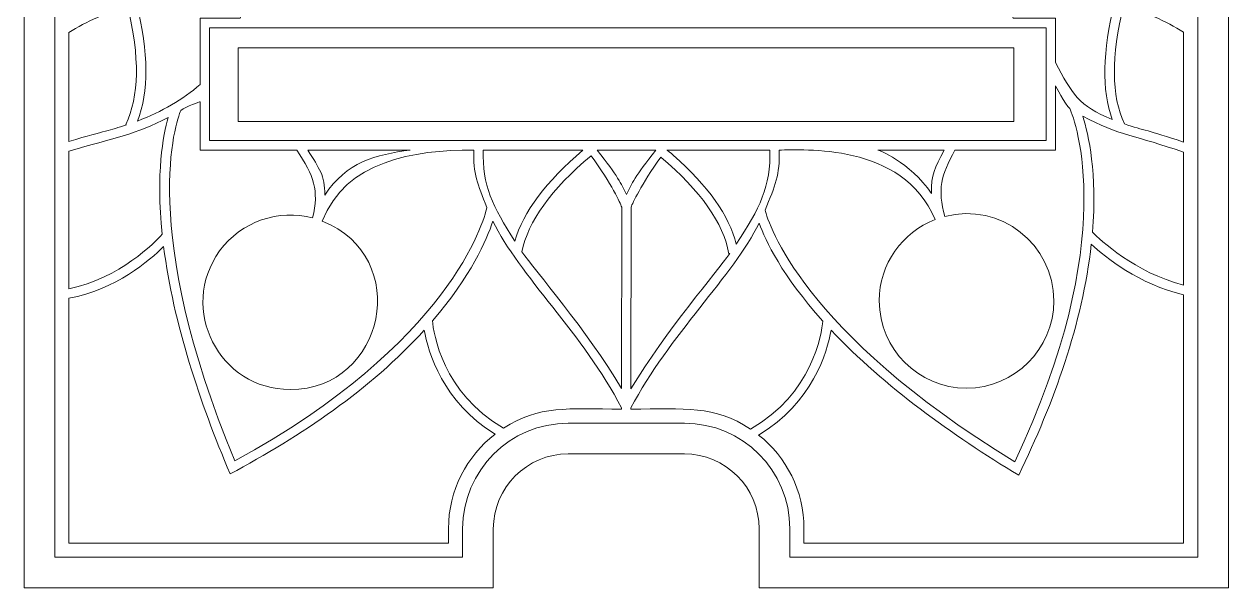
# Model space of a CAD drawing. Header units: inches. Extents: x 67 to 711, y 69 to 701.
# Drawn here: x 456 to 711.4, y 69.4 to 188.9 of the extents above; entities that cross this region are included whole.
import ezdxf

# ---------------------------------------------------------------- set-up
doc = ezdxf.new("R2010")
doc.units = ezdxf.units.IN
doc.header["$MEASUREMENT"] = 0
doc.layers.add('_U+0421_U+043B_U+043E_U+0439 1', color=7, linetype='Continuous')

# ---------------------------------------------------------------- blocks, each defined once
blk = doc.blocks.new('block 2')
at = {"layer": '_U+0421_U+043B_U+043E_U+0439 1', "color": 1, "lineweight": 9, "true_color": 0xff0000}
blk.add_lwpolyline([(501.45, 168.25), (501.45, 183.85), (665.85, 183.85), (665.85, 168.25), (501.45, 168.25)], dxfattribs=at)
blk.add_open_spline([(711.3, 608.11), (711.41, 659.44), (669.91, 701.04), (618.58, 701.04), (618.58, 701.04), (548.77, 701.04), (548.77, 701.04), (497.53, 701.04), (456.05, 659.56), (456.05, 608.31), (456.05, 608.31), (456.05, 69.39), (456.05, 69.39), (456.05, 69.39), (555.5, 69.39), (555.5, 69.39), (555.5, 69.39), (555.5, 81.92), (555.5, 81.92), (555.5, 90.67), (562.62, 97.79), (571.36, 97.79), (571.36, 97.79), (595.99, 97.79), (595.99, 97.79), (604.74, 97.79), (611.85, 90.67), (611.85, 81.92), (611.85, 81.92), (611.85, 69.39), (611.85, 69.39), (611.85, 69.39), (711.3, 69.39), (711.3, 69.39), (711.3, 69.39), (711.3, 608.11), (711.3, 608.11), (711.3, 608.11), (711.3, 608.11), (711.3, 608.11)], degree=3, knots=[0, 0, 0, 0, 1, 1, 1, 2, 2, 2, 3, 3, 3, 4, 4, 4, 5, 5, 5, 6, 6, 6, 7, 7, 7, 8, 8, 8, 9, 9, 9, 10, 10, 10, 11, 11, 11, 12, 12, 12, 13, 13, 13, 13], dxfattribs=at)
at = {"layer": '_U+0421_U+043B_U+043E_U+0439 1', "color": 7, "lineweight": 9, "true_color": 0xffffff}
for points, knots in [([(618.58, 694.54), (618.58, 694.54), (548.77, 694.54), (548.77, 694.54), (501.12, 694.54), (462.55, 655.97), (462.55, 608.31), (462.55, 608.31), (462.55, 75.89), (462.55, 75.89), (462.55, 75.89), (549, 75.89), (549, 75.89), (549, 75.89), (549, 81.93), (549, 81.93), (549, 94.26), (559.03, 104.29), (571.36, 104.29), (571.36, 104.29), (595.99, 104.29), (595.99, 104.29), (608.32, 104.29), (618.35, 94.26), (618.35, 81.93), (618.35, 81.93), (618.35, 75.89), (618.35, 75.89), (618.35, 75.89), (704.8, 75.89), (704.8, 75.89), (704.8, 75.89), (704.8, 608.11), (704.8, 608.11), (704.91, 655.84), (666.34, 694.54), (618.58, 694.54)], [0, 0, 0, 0, 1, 1, 1, 2, 2, 2, 3, 3, 3, 4, 4, 4, 5, 5, 5, 6, 6, 6, 7, 7, 7, 8, 8, 8, 9, 9, 9, 10, 10, 10, 11, 11, 11, 12, 12, 12, 12]), ([(479.9, 193.23), (480.78, 193.49), (481.69, 193.75), (482.67, 194.01), (496.67, 197.71), (498.27, 207.45), (498.17, 212.17), (500.49, 210.69), (502.83, 209.27), (505.2, 207.91), (505.56, 204.9), (506.1, 199.03), (501.82, 190.1), (501.82, 190.1), (493.37, 190.1), (493.37, 190.1), (493.37, 190.1), (493.37, 176.06), (493.37, 176.06), (489.72, 172.9), (485.27, 170.31), (480.07, 168.33), (482.54, 174.56), (482.47, 182.74), (479.9, 193.23)], [0, 0, 0, 0, 1, 1, 1, 2, 2, 2, 3, 3, 3, 4, 4, 4, 5, 5, 5, 6, 6, 6, 7, 7, 7, 8, 8, 8, 8]), ([(686.7, 168.66), (679.5, 171.5), (678.12, 174.21), (674.67, 180.73), (674.67, 180.73), (674.67, 190.1), (674.67, 190.1), (674.67, 190.1), (665.67, 190.1), (665.67, 190.1), (661.33, 199.09), (661.89, 205.04), (662.25, 208.02), (664.65, 209.39), (667.02, 210.83), (669.37, 212.33), (669.18, 207.79), (670.5, 197.85), (684.78, 194.08), (685.62, 193.86), (686.42, 193.63), (687.2, 193.4), (684.6, 183.03), (684.43, 174.9), (686.7, 168.66)], [0, 0, 0, 0, 1, 1, 1, 2, 2, 2, 3, 3, 3, 4, 4, 4, 5, 5, 5, 6, 6, 6, 7, 7, 7, 8, 8, 8, 8]), ([(465.55, 187.08), (469.2, 189.48), (473.85, 191.31), (477.98, 192.64), (480.6, 181.89), (480.47, 173.47), (477.58, 167.62), (477.58, 167.62), (477.77, 167.52), (477.77, 167.52), (473.92, 166.24), (473.79, 166.44), (465.55, 164.02), (465.55, 164.02), (465.55, 187.08), (465.55, 187.08), (465.55, 187.08), (465.55, 187.08), (465.55, 187.08)], [0, 0, 0, 0, 1, 1, 1, 2, 2, 2, 3, 3, 3, 4, 4, 4, 5, 5, 5, 6, 6, 6, 6]), ([(701.8, 163.86), (694.16, 166.48), (693.55, 166.26), (689.25, 167.72), (686.49, 173.64), (686.44, 182.08), (689.12, 192.82), (693.31, 191.48), (698.13, 189.59), (701.8, 187.14), (701.8, 187.14), (701.8, 163.86), (701.8, 163.86)], [0, 0, 0, 0, 1, 1, 1, 2, 2, 2, 3, 3, 3, 4, 4, 4, 4]), ([(495.37, 164.19), (495.37, 164.19), (495.37, 188.1), (495.37, 188.1), (495.37, 188.1), (672.67, 188.1), (672.67, 188.1), (672.67, 188.1), (672.67, 164.19), (672.67, 164.19), (665.22, 164.19), (503.1, 164.19), (495.37, 164.19)], [0, 0, 0, 0, 1, 1, 1, 2, 2, 2, 3, 3, 3, 4, 4, 4, 4]), ([(616.1, 162.19), (620.93, 162.13), (642.23, 163.92), (649.14, 147.46), (642.22, 144.77), (637.3, 138.07), (637.3, 130.22), (637.3, 120.02), (645.6, 111.72), (655.8, 111.72), (666, 111.72), (674.3, 120.02), (674.3, 130.22), (674.3, 142.11), (663.08, 151.19), (651.17, 148.11), (649.65, 153.94), (650.37, 156.68), (653.32, 162.19), (653.32, 162.19), (674.67, 162.19), (674.67, 162.19), (674.67, 162.19), (674.67, 175.79), (674.67, 175.79), (674.67, 175.79), (676.58, 171.87), (677.71, 170.96), (678.8, 168.41), (688.43, 143.26), (666.01, 96.12), (620.78, 123.8), (613.79, 146.74), (613.1, 149.44), (615.26, 154.66), (616.26, 156.92), (616.1, 162.19)], [0, 0, 0, 0, 1, 1, 1, 2, 2, 2, 3, 3, 3, 4, 4, 4, 5, 5, 5, 6, 6, 6, 7, 7, 7, 8, 8, 8, 9, 9, 9, 10, 10, 10, 11, 11, 11, 12, 12, 12, 12]), ([(489.24, 170.59), (490.36, 171.41), (493.37, 172.41), (493.37, 172.41), (493.37, 172.41), (493.37, 162.19), (493.37, 162.19), (493.37, 162.19), (513.84, 162.19), (513.84, 162.19), (517.47, 156.63), (518.6, 153.78), (517.21, 147.78), (510.04, 149.67), (502.12, 147.14), (497.5, 140.79), (488.63, 128.58), (497.41, 111.42), (512.45, 111.42), (532.59, 111.42), (538.37, 139.58), (519.25, 147.11), (524.21, 159.86), (538.5, 162.19), (551.36, 162.19), (551.21, 157.11), (552.14, 155.03), (554.14, 150), (553.5, 147.19), (546.43, 121.23), (500.69, 96.33), (480.26, 145.57), (488.27, 168.21), (489.24, 170.59)], [0, 0, 0, 0, 1, 1, 1, 2, 2, 2, 3, 3, 3, 4, 4, 4, 5, 5, 5, 6, 6, 6, 7, 7, 7, 8, 8, 8, 9, 9, 9, 10, 10, 10, 11, 11, 11, 11]), ([(465.55, 161.93), (475.12, 164.76), (479.64, 165.41), (486.6, 169.09), (485.5, 165.3), (483.98, 157.29), (485.32, 144.34), (483.78, 142.62), (476.38, 134.99), (465.55, 132.8), (465.55, 132.8), (465.55, 161.93), (465.55, 161.93)], [0, 0, 0, 0, 1, 1, 1, 2, 2, 2, 3, 3, 3, 4, 4, 4, 4]), ([(701.8, 133.57), (691.55, 136.13), (684.03, 143.22), (682.49, 144.77), (683.52, 157.26), (681.7, 165.43), (680.44, 169.36), (687.96, 165.3), (691.89, 165.19), (701.8, 161.74), (701.8, 161.74), (701.8, 133.57), (701.8, 133.57)], [0, 0, 0, 0, 1, 1, 1, 2, 2, 2, 3, 3, 3, 4, 4, 4, 4]), ([(516.2, 162.19), (516.2, 162.19), (537.89, 162.19), (537.89, 162.19), (530.58, 161.17), (524.32, 159.67), (519.8, 152.63), (519.82, 156.93), (518.62, 158.13), (516.2, 162.19)], [0, 0, 0, 0, 1, 1, 1, 2, 2, 2, 3, 3, 3, 3]), ([(553.36, 162.19), (553.36, 162.19), (572.95, 162.19), (572.95, 162.19), (572.95, 162.19), (574.51, 162.16), (574.51, 162.16), (566.61, 155.45), (561.86, 149.1), (560.06, 142.86), (555.37, 150.23), (553.12, 154.72), (553.36, 162.19)], [0, 0, 0, 0, 1, 1, 1, 2, 2, 2, 3, 3, 3, 4, 4, 4, 4]), ([(582.68, 111.63), (575.23, 124.14), (564.33, 136.69), (561.57, 140.59), (562.82, 147.01), (567.74, 153.86), (576.22, 160.98), (580.64, 154.96), (582.39, 150.9), (582.71, 150.11), (582.71, 150.11), (582.68, 111.63), (582.68, 111.63)], [0, 0, 0, 0, 1, 1, 1, 2, 2, 2, 3, 3, 3, 4, 4, 4, 4]), ([(577.5, 162.19), (577.5, 162.19), (589.97, 162.19), (589.97, 162.19), (585.43, 156.54), (584.92, 155.15), (583.71, 152.74), (582.52, 155.15), (582.03, 156.54), (577.5, 162.19)], [0, 0, 0, 0, 1, 1, 1, 2, 2, 2, 3, 3, 3, 3]), ([(592.25, 162.19), (592.25, 162.19), (614.11, 162.19), (614.11, 162.19), (614.35, 154.51), (611.97, 149.82), (607.01, 142.24), (605.44, 148.35), (601.05, 154.55), (593.65, 161.07), (593.19, 161.48), (592.25, 162.19), (592.25, 162.19)], [0, 0, 0, 0, 1, 1, 1, 2, 2, 2, 3, 3, 3, 4, 4, 4, 4]), ([(648.4, 152.97), (643.7, 159.79), (637, 162.19), (637, 162.19), (637, 162.19), (651.05, 162.19), (651.05, 162.19), (649.11, 158.21), (648.22, 157.12), (648.4, 152.97)], [0, 0, 0, 0, 1, 1, 1, 2, 2, 2, 3, 3, 3, 3]), ([(605.64, 140.25), (602.8, 136.29), (592.18, 124.04), (584.68, 111.59), (584.68, 111.59), (584.7, 150.11), (584.7, 150.11), (585.03, 150.89), (586.76, 154.83), (591.03, 160.69), (599.47, 153.53), (604.31, 146.65), (605.41, 140.21), (605.41, 140.21), (605.64, 140.25), (605.64, 140.25)], [0, 0, 0, 0, 1, 1, 1, 2, 2, 2, 3, 3, 3, 4, 4, 4, 5, 5, 5, 5]), ([(582.68, 107.29), (571.22, 107.29), (565.25, 108.15), (557.65, 103.24), (544.72, 110.65), (542.83, 123.53), (542.59, 125.96), (550.77, 135.45), (554.11, 143.15), (555.41, 147.09), (560.83, 135.81), (574.73, 122.99), (582.68, 107.55), (582.68, 107.55), (582.68, 107.29), (582.68, 107.29)], [0, 0, 0, 0, 1, 1, 1, 2, 2, 2, 3, 3, 3, 4, 4, 4, 5, 5, 5, 5]), ([(584.68, 107.29), (584.68, 107.29), (584.68, 107.55), (584.68, 107.55), (592.69, 122.78), (606.45, 135.72), (611.85, 146.68), (613.19, 142.96), (616.67, 135.59), (625.36, 125.92), (625.1, 123.34), (623.15, 110.41), (609.98, 103.06), (602.3, 108.16), (596.17, 107.29), (584.68, 107.29)], [0, 0, 0, 0, 1, 1, 1, 2, 2, 2, 3, 3, 3, 4, 4, 4, 5, 5, 5, 5]), ([(546, 81.92), (546, 81.92), (546, 78.89), (546, 78.89), (546, 78.89), (465.55, 78.89), (465.55, 78.89), (465.55, 78.89), (465.55, 130.76), (465.55, 130.76), (475.51, 132.64), (482.64, 138.74), (485.62, 141.74), (487.73, 125.22), (493.32, 108.72), (499.7, 93.53), (514.75, 101.61), (529.38, 111.4), (540.85, 124), (541.67, 119.38), (544.75, 108.76), (555.87, 101.98), (549.87, 97.34), (546, 90.08), (546, 81.92)], [0, 0, 0, 0, 1, 1, 1, 2, 2, 2, 3, 3, 3, 4, 4, 4, 5, 5, 5, 6, 6, 6, 7, 7, 7, 8, 8, 8, 8]), ([(701.8, 78.89), (701.8, 78.89), (621.35, 78.89), (621.35, 78.89), (621.35, 78.89), (621.35, 81.93), (621.35, 81.93), (621.35, 89.96), (617.59, 97.13), (611.74, 101.78), (623.15, 108.55), (626.28, 119.36), (627.11, 124.02), (638.51, 111.9), (652.76, 101.82), (666.86, 93.27), (674.31, 108.72), (680.38, 125.24), (682.24, 142.23), (685.22, 139.47), (692.35, 133.72), (701.8, 131.51), (701.8, 131.51), (701.8, 78.89), (701.8, 78.89), (701.8, 78.89), (701.8, 78.89), (701.8, 78.89)], [0, 0, 0, 0, 1, 1, 1, 2, 2, 2, 3, 3, 3, 4, 4, 4, 5, 5, 5, 6, 6, 6, 7, 7, 7, 8, 8, 8, 9, 9, 9, 9])]:
    blk.add_open_spline(points, degree=3, knots=knots, dxfattribs=at)

msp = doc.modelspace()

# ---------------------------------------------------------------- block references
at = {"layer": '_U+0421_U+043B_U+043E_U+0439 1'}
msp.add_blockref('block 2', (0, 0), dxfattribs=at)

doc.saveas('drawing.dxf')
